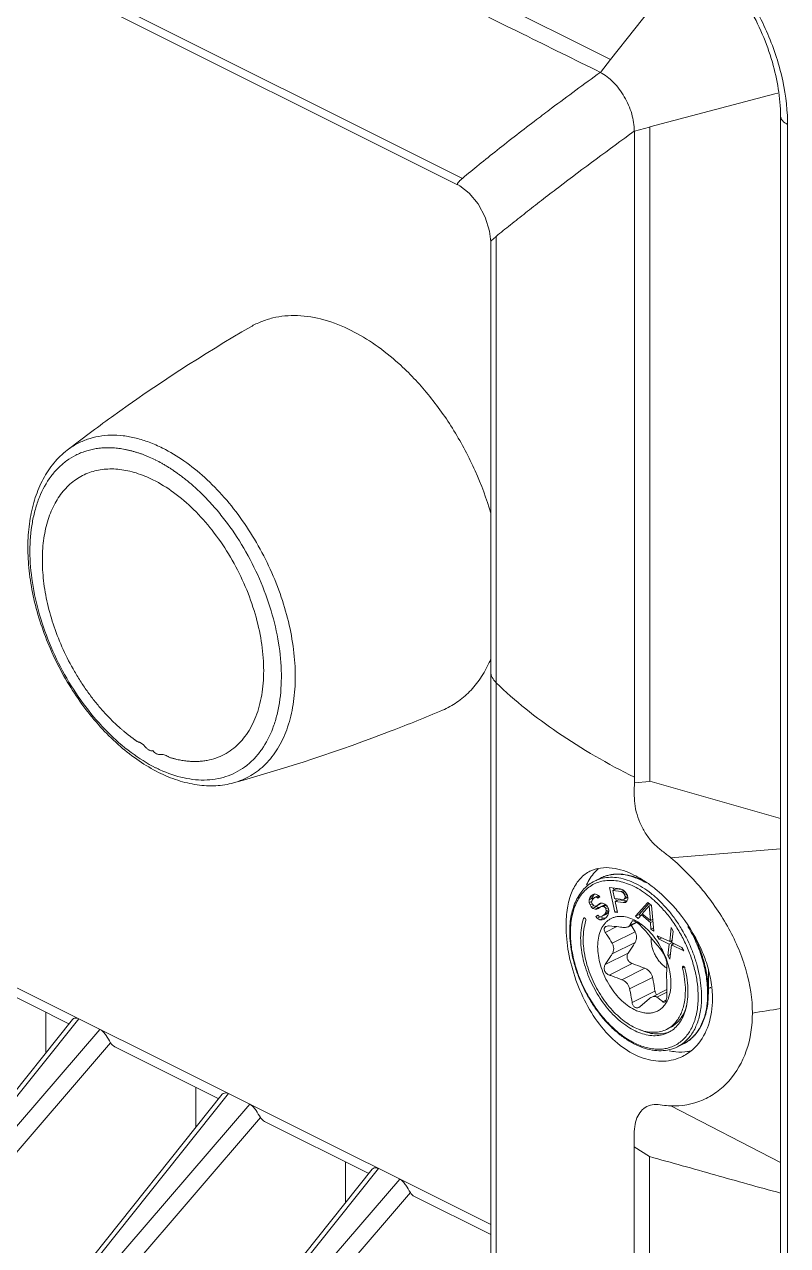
# Model space of a CAD drawing. Header units: millimetres. Extents: x 0 to 2382, y 0 to 1684.
# Drawn here: x 1954.8 to 1986.5, y 1143 to 1193.8 of the extents above; entities that cross this region are included whole.
import ezdxf

# ---------------------------------------------------------------- set-up
doc = ezdxf.new("R2010")
doc.units = ezdxf.units.MM
doc.layers.get('0').update_dxf_attribs({"lineweight": 13})

msp = doc.modelspace()

# ---------------------------------------------------------------- linework, layer by layer
at = {"lineweight": 9}
for p, q in [((1973.001, 1187.385), (1860.71, 1243.53)), ((1972.801, 1187.122), (1861.824, 1242.611)), ((1969.96, 1196.919), (1979.156, 1192.324)), ((1982.802, 1196.937), (1979.145, 1192.323)), ((1871.334, 1195.333), (1974.178, 1143.911)), ((1979.156, 1192.324), (1978.733, 1191.79)), ((1980.785, 1189.526), (1985.97, 1190.893)), ((1985.97, 1190.893), (1986.094, 1190.926)), ((1985.97, 1190.893), (1986.094, 1190.925)), ((1986.208, 1189.984), (1986.208, 853.966)), ((1980.14, 1189.348), (1980.774, 1189.516)), ((1980.785, 1162.334), (1980.785, 1189.526)), ((1986.501, 1189.63), (1986.501, 853.612)), ((1980.14, 1189.348), (1980.14, 1162.501)), ((1974.403, 1184.973), (1974.403, 1166.426)), ((1974.178, 1184.747), (1974.178, 1184.751)), ((1974.178, 1184.747), (1974.178, 1166.887)), ((1960.558, 1176.175), (1960.547, 1176.18)), ((1960.255, 1175.685), (1960.264, 1175.681)), ((1974.178, 1041.643), (1974.178, 1166.887)), ((1974.401, 1041.198), (1974.401, 1166.426)), ((1980.14, 1162.501), (1980.14, 1162.267)), ((1980.774, 1162.325), (1980.14, 1162.267)), ((1980.785, 1162.334), (1986.208, 1160.793)), ((1981.65, 1159.158), (1986.208, 1159.519)), ((1978.486, 1158.186), (1978.74, 1158.313)), ((1979.638, 1158.459), (1979.631, 1158.46)), ((1978.296, 1157.496), (1978.268, 1157.413)), ((1978.409, 1157.483), (1978.268, 1157.413)), ((1978.438, 1157.567), (1978.296, 1157.496)), ((1978.337, 1157.559), (1978.296, 1157.496)), ((1978.478, 1157.63), (1978.337, 1157.559)), ((1978.403, 1157.614), (1978.337, 1157.559)), ((1978.481, 1157.649), (1978.403, 1157.614)), ((1978.408, 1157.441), (1978.409, 1157.483)), ((1978.409, 1157.483), (1978.438, 1157.567)), ((1978.41, 1157.441), (1978.489, 1157.506)), ((1978.438, 1157.567), (1978.478, 1157.63)), ((1978.478, 1157.63), (1978.497, 1157.646)), ((1978.57, 1157.633), (1978.481, 1157.649)), ((1978.63, 1157.577), (1978.489, 1157.506)), ((1978.489, 1157.506), (1978.54, 1157.519)), ((1978.664, 1157.581), (1978.54, 1157.519)), ((1978.54, 1157.519), (1978.591, 1157.501)), ((1978.57, 1157.633), (1978.658, 1157.587)), ((1978.693, 1157.552), (1978.591, 1157.501)), ((1978.591, 1157.501), (1978.629, 1157.472)), ((1978.629, 1157.472), (1978.708, 1157.538)), ((1978.659, 1157.584), (1978.63, 1157.577)), ((1978.708, 1157.538), (1978.658, 1157.587)), ((1979.11, 1157.919), (1979.33, 1156.895)), ((1979.557, 1157.858), (1979.11, 1157.919)), ((1979.386, 1157.866), (1979.245, 1157.795)), ((1979.315, 1157.468), (1979.245, 1157.795)), ((1979.245, 1157.795), (1979.599, 1157.746)), ((1979.288, 1157.817), (1979.271, 1157.897)), ((1979.67, 1157.419), (1979.315, 1157.468)), ((1979.387, 1157.359), (1979.365, 1157.461)), ((1979.629, 1157.832), (1979.386, 1157.866)), ((1979.655, 1157.823), (1979.557, 1157.858)), ((1979.691, 1157.792), (1979.599, 1157.746)), ((1979.66, 1157.717), (1979.599, 1157.746)), ((1979.744, 1157.748), (1979.655, 1157.823)), ((1979.735, 1157.755), (1979.66, 1157.717)), ((1979.66, 1157.717), (1979.706, 1157.668)), ((1979.778, 1157.704), (1979.706, 1157.668)), ((1979.706, 1157.668), (1979.739, 1157.6)), ((1979.862, 1157.504), (1979.721, 1157.434)), ((1979.749, 1157.472), (1979.721, 1157.434)), ((1979.824, 1157.642), (1979.739, 1157.6)), ((1979.739, 1157.6), (1979.753, 1157.535)), ((1979.818, 1157.653), (1979.744, 1157.748)), ((1979.753, 1157.535), (1979.749, 1157.472)), ((1979.863, 1157.529), (1979.749, 1157.472)), ((1979.852, 1157.584), (1979.753, 1157.535)), ((1979.851, 1157.585), (1979.818, 1157.653)), ((1979.87, 1157.498), (1979.851, 1157.585)), ((1979.862, 1157.504), (1979.867, 1157.511)), ((1979.865, 1157.435), (1979.87, 1157.498)), ((1978.268, 1157.413), (1978.264, 1157.29)), ((1978.373, 1157.344), (1978.264, 1157.29)), ((1978.264, 1157.29), (1978.299, 1157.199)), ((1978.39, 1157.245), (1978.299, 1157.199)), ((1978.299, 1157.199), (1978.348, 1157.12)), ((1978.45, 1157.171), (1978.348, 1157.12)), ((1978.348, 1157.12), (1978.41, 1157.052)), ((1978.367, 1157.316), (1978.382, 1157.388)), ((1978.39, 1157.245), (1978.367, 1157.316)), ((1978.382, 1157.388), (1978.41, 1157.441)), ((1978.415, 1157.206), (1978.39, 1157.245)), ((1978.551, 1157.123), (1978.41, 1157.052)), ((1978.41, 1157.052), (1978.511, 1157.016)), ((1978.464, 1157.157), (1978.415, 1157.206)), ((1978.528, 1157.15), (1978.464, 1157.157)), ((1978.653, 1157.087), (1978.511, 1157.016)), ((1978.511, 1157.016), (1978.588, 1157.02)), ((1978.551, 1157.123), (1978.527, 1157.149)), ((1978.58, 1157.163), (1978.528, 1157.15)), ((1978.653, 1157.087), (1978.551, 1157.123)), ((1978.721, 1157.234), (1978.58, 1157.163)), ((1978.659, 1157.229), (1978.58, 1157.163)), ((1978.679, 1157.066), (1978.588, 1157.02)), ((1978.588, 1157.02), (1978.653, 1157.044)), ((1978.653, 1157.044), (1978.732, 1157.11)), ((1978.708, 1157.09), (1978.653, 1157.087)), ((1978.737, 1157.263), (1978.659, 1157.229)), ((1978.721, 1157.234), (1978.759, 1157.264)), ((1978.874, 1157.18), (1978.732, 1157.11)), ((1978.732, 1157.11), (1978.797, 1157.133)), ((1978.814, 1157.267), (1978.737, 1157.263)), ((1978.938, 1157.204), (1978.797, 1157.133)), ((1978.797, 1157.133), (1978.861, 1157.127)), ((1978.916, 1157.232), (1978.814, 1157.267)), ((1978.977, 1157.185), (1978.861, 1157.127)), ((1978.861, 1157.127), (1978.924, 1157.089)), ((1978.938, 1157.204), (1978.874, 1157.18)), ((1978.991, 1157.174), (1978.916, 1157.232)), ((1979.015, 1157.135), (1978.924, 1157.089)), ((1978.924, 1157.089), (1978.96, 1157.029)), ((1978.954, 1157.203), (1978.938, 1157.204)), ((1978.97, 1156.948), (1978.955, 1156.876)), ((1979.052, 1157.075), (1978.96, 1157.029)), ((1978.96, 1157.029), (1978.97, 1156.948)), ((1979.069, 1156.997), (1978.97, 1156.948)), ((1979.051, 1157.075), (1978.991, 1157.174)), ((1979.074, 1156.974), (1979.051, 1157.075)), ((1979.07, 1156.851), (1979.074, 1156.974)), ((1979.485, 1157.408), (1979.344, 1157.337)), ((1979.442, 1156.88), (1979.344, 1157.337)), ((1979.344, 1157.337), (1979.679, 1157.291)), ((1979.821, 1157.362), (1979.485, 1157.408)), ((1979.721, 1157.434), (1979.67, 1157.419)), ((1979.821, 1157.362), (1979.679, 1157.291)), ((1979.679, 1157.291), (1979.768, 1157.3)), ((1979.768, 1157.3), (1979.828, 1157.355)), ((1979.832, 1157.363), (1979.821, 1157.362)), ((1979.828, 1157.355), (1979.865, 1157.435)), ((1980.699, 1157.291), (1980.193, 1156.726)), ((1980.334, 1156.797), (1980.742, 1157.252)), ((1980.469, 1156.831), (1980.756, 1157.159)), ((1980.849, 1157.165), (1980.699, 1157.291)), ((1980.819, 1157.19), (1980.756, 1157.159)), ((1980.756, 1157.159), (1980.807, 1156.549)), ((1980.943, 1156.099), (1980.849, 1157.165)), ((1980.97, 1157.374), (1980.974, 1157.37)), ((1980.97, 1157.374), (1980.974, 1157.37)), ((1978.069, 1156.654), (1978.026, 1156.633)), ((1978.123, 1156.544), (1978.124, 1156.548)), ((1978.126, 1156.541), (1978.127, 1156.545)), ((1978.619, 1156.776), (1978.539, 1156.711)), ((1978.636, 1156.759), (1978.539, 1156.711)), ((1978.539, 1156.711), (1978.601, 1156.642)), ((1978.729, 1156.706), (1978.601, 1156.642)), ((1978.601, 1156.642), (1978.702, 1156.576)), ((1978.668, 1156.728), (1978.619, 1156.776)), ((1978.744, 1156.701), (1978.668, 1156.728)), ((1978.843, 1156.647), (1978.702, 1156.576)), ((1978.702, 1156.576), (1978.804, 1156.571)), ((1978.809, 1156.725), (1978.744, 1156.701)), ((1978.843, 1156.647), (1978.755, 1156.705)), ((1978.895, 1156.617), (1978.804, 1156.571)), ((1978.804, 1156.571), (1978.882, 1156.606)), ((1978.915, 1156.812), (1978.809, 1156.725)), ((1978.951, 1156.796), (1978.809, 1156.725)), ((1978.927, 1156.643), (1978.843, 1156.647)), ((1978.882, 1156.606), (1978.988, 1156.693)), ((1979.056, 1156.883), (1978.915, 1156.812)), ((1978.955, 1156.876), (1978.915, 1156.812)), ((1978.951, 1156.796), (1979.056, 1156.883)), ((1979.072, 1156.934), (1978.955, 1156.876)), ((1978.988, 1156.693), (1979.041, 1156.768)), ((1979.041, 1156.768), (1979.07, 1156.851)), ((1979.056, 1156.883), (1979.072, 1156.907)), ((1979.428, 1156.944), (1979.33, 1156.895)), ((1979.33, 1156.895), (1979.442, 1156.88)), ((1980.247, 1156.466), (1979.892, 1156.289)), ((1979.944, 1156.333), (1980.232, 1156.477)), ((1980.086, 1156.538), (1980.046, 1156.518)), ((1980.061, 1156.534), (1980.046, 1156.518)), ((1980.247, 1156.467), (1980.172, 1156.513)), ((1980.279, 1156.49), (1980.187, 1156.543)), ((1980.334, 1156.797), (1980.193, 1156.726)), ((1980.193, 1156.726), (1980.305, 1156.632)), ((1980.41, 1156.402), (1980.279, 1156.49)), ((1980.305, 1156.632), (1980.433, 1156.778)), ((1980.402, 1156.74), (1980.334, 1156.797)), ((1980.496, 1156.809), (1980.433, 1156.778)), ((1980.433, 1156.778), (1980.808, 1156.464)), ((1980.807, 1156.549), (1980.469, 1156.831)), ((1980.899, 1156.595), (1980.807, 1156.549)), ((1980.906, 1156.513), (1980.808, 1156.464)), ((1980.808, 1156.464), (1980.83, 1156.193)), ((1980.901, 1156.575), (1980.885, 1156.588)), ((1977.486, 1156.079), (1977.486, 1156.033)), ((1979.415, 1156.292), (1978.934, 1156.052)), ((1979.218, 1155.606), (1980.169, 1156.081)), ((1980.007, 1156.347), (1980.169, 1156.081)), ((1980.93, 1156.243), (1980.83, 1156.193)), ((1980.83, 1156.193), (1980.943, 1156.099)), ((1981.672, 1156.256), (1981.608, 1155.676)), ((1981.749, 1156.111), (1981.672, 1156.256)), ((1981.696, 1155.632), (1981.749, 1156.111)), ((1980.169, 1155.632), (1979.218, 1155.157)), ((1981.078, 1155.542), (1980.76, 1155.925)), ((1981.091, 1155.912), (1981.169, 1155.767)), ((1981.608, 1155.676), (1981.091, 1155.912)), ((1981.284, 1155.824), (1981.169, 1155.767)), ((1981.169, 1155.767), (1981.585, 1155.566)), ((1981.585, 1155.566), (1981.532, 1155.088)), ((1981.707, 1155.627), (1981.585, 1155.566)), ((1981.706, 1155.725), (1981.608, 1155.676)), ((1981.609, 1154.942), (1981.685, 1155.53)), ((1981.698, 1155.651), (1981.627, 1155.685)), ((1981.795, 1155.585), (1981.685, 1155.53)), ((1981.685, 1155.53), (1982.19, 1155.287)), ((1982.112, 1155.432), (1981.696, 1155.632)), ((1981.716, 1155.546), (1981.724, 1155.619)), ((1982.19, 1155.287), (1982.112, 1155.432)), ((1978.934, 1154.716), (1979.886, 1155.191)), ((1981.351, 1155.221), (1981.349, 1155.224)), ((1981.351, 1155.221), (1981.35, 1155.224)), ((1981.635, 1155.139), (1981.532, 1155.088)), ((1981.532, 1155.088), (1981.609, 1154.942)), ((1952.345, 1154.416), (1956.666, 1152.256)), ((1980.052, 1154.755), (1979.101, 1154.279)), ((1979.626, 1154.087), (1980.578, 1154.563)), ((1982.213, 1154.618), (1982.136, 1154.58)), ((1983.213, 1153.543), (1983.213, 1154.517)), ((1980.895, 1154.179), (1979.944, 1153.704)), ((1981.494, 1153.681), (1981.486, 1154.023)), ((1980.046, 1153.138), (1980.997, 1153.614)), ((1981.493, 1153.681), (1980.859, 1153.364)), ((1981.493, 1153.569), (1981.078, 1153.361)), ((1980.33, 1152.939), (1980.379, 1152.972)), ((1980.379, 1152.972), (1980.76, 1153.296)), ((1981.324, 1153.167), (1981.453, 1153.232)), ((1982.789, 1153.336), (1982.789, 1153.381)), ((1948.935, 1142.569), (1956.81, 1152.436)), ((1949.149, 1142.543), (1957.068, 1152.466)), ((1955.707, 1152.735), (1955.707, 1151.054)), ((1957.023, 1152.484), (1957.068, 1152.466)), ((1957.952, 1152.024), (1949.607, 1142.314)), ((1981.62, 1152.095), (1981.479, 1152.024)), ((1950.128, 1141.846), (1958.396, 1151.466)), ((1981.93, 1151.299), (1982.183, 1151.426)), ((1958.568, 1151.305), (1962.888, 1149.144)), ((1955.371, 1139.432), (1963.29, 1149.355)), ((1961.929, 1149.624), (1961.929, 1147.943)), ((1963.245, 1149.373), (1963.29, 1149.355)), ((1955.157, 1139.457), (1963.032, 1149.325)), ((1964.175, 1148.912), (1955.83, 1139.203)), ((1981.649, 1148.84), (1986.208, 1146.487)), ((1956.351, 1138.735), (1964.618, 1148.355)), ((1964.79, 1148.193), (1969.111, 1146.033)), ((1980.139, 1147.146), (1980.139, 1084.307)), ((1980.139, 1147.146), (1980.774, 1146.736)), ((1968.152, 1146.513), (1968.152, 1144.832)), ((1980.774, 1084.365), (1980.774, 1146.736)), ((1961.38, 1136.346), (1969.255, 1146.213)), ((1961.594, 1136.321), (1969.513, 1146.243)), ((1970.397, 1145.801), (1962.052, 1136.092)), ((1969.468, 1146.261), (1969.513, 1146.243)), ((1962.574, 1135.624), (1970.841, 1145.243)), ((1971.013, 1145.082), (1974.178, 1143.5))]:
    msp.add_line(p, q, dxfattribs=at)
for points in [[(1972.799, 1187.129), (1972.891, 1187.078), (1973.28, 1186.773), (1973.652, 1186.326), (1973.949, 1185.777), (1974.129, 1185.195), (1974.179, 1184.75)], [(1979.638, 1158.459), (1979.635, 1158.459), (1979.631, 1158.459)]]:
    msp.add_lwpolyline(points, dxfattribs=at)
for centre, radius, start, end in [((1978.872, 1189.628), 7.629, 0.02, 2.7809), ((1969.406, 1169.434), 5.182, 335.3599, 337.1513), ((1962.919, 1168.192), 5.924, 243.3738, 243.8423), ((1962.834, 1168.03), 5.741, 243.8972, 245.3443), ((1978.901, 1157.389), 1.348, 116.5946, 121.3389), ((1979.425, 1156.849), 1.621, 94.6604, 98.5439), ((1977.327, 1153.31), 5.854, 49.9702, 50.7381), ((1978.559, 1157.22), 1.645, 327.3549, 334.7137), ((1979.341, 1154.978), 1.779, 61.6046, 63.4228), ((1979.108, 1154.602), 2.222, 53.8701, 54.1206), ((1981.857, 1155.774), 1.024, 176.7372, 180.0312), ((1977.799, 1153.048), 5.61, 15.122, 19.1843), ((1983.843, 1155.495), 1.251, 239.8122, 240.6533), ((1971.693, 1153.68), 9.8, 358.5839, 0.0076), ((1979.124, 1153.508), 4.06, 359.5532, 0.0004), ((1979.184, 1153.543), 4.029, 359.5532, 0.0004), ((1982.989, 1154.58), 0.878, 285.4221, 289.5175), ((1982.993, 1154.568), 0.864, 289.523, 292.4127), ((1979.264, 1153.289), 4.122, 0.0289, 3.6811), ((1978.882, 1153.381), 4.048, 359.3389, 0.001), ((1975.106, 1218.902), 66.94, 278.53506, 279.54669), ((1981.155, 1153.027), 1.192, 288.965, 293.7395), ((1981.403, 1152.871), 1.649, 316.9211, 320.1448)]:
    msp.add_arc(centre, radius, start, end, dxfattribs=at)
for centre in [(1959.027, 1152.193), (1965.249, 1149.082), (1971.472, 1145.971)]:
    msp.add_ellipse(centre, major_axis=(0.467, 0.885), ratio=0.62823, start_param=-3.497025, end_param=-3.128001, dxfattribs=at)
for points, knots in [([(1978.733, 1191.79), (1977.654, 1192.322), (1974.958, 1193.655), (1970.641, 1195.792), (1967.415, 1197.421), (1965.804, 1198.242)], [0, 0, 0, 0, 0.249735, 0.624546, 1, 1, 1, 1]), ([(1986.208, 1189.984), (1986.208, 1190.736), (1985.941, 1192.313), (1984.991, 1194.51), (1983.609, 1196.379), (1982.424, 1197.32), (1981.811, 1197.626)], [0, 0, 0, 0, 0.246163, 0.515067, 0.776182, 1, 1, 1, 1]), ([(1986.492, 1189.998), (1986.461, 1190.645), (1986.237, 1191.974), (1985.522, 1193.883), (1984.475, 1195.643), (1983.575, 1196.662), (1983.086, 1197.101)], [0, 0, 0, 0, 0.241394, 0.497615, 0.755152, 1, 1, 1, 1]), ([(1976.081, 1189.83), (1976.289, 1189.988), (1977.163, 1190.649), (1978.046, 1191.298), (1978.723, 1191.787)], [0, 0, 0, 0, 0.238294, 1, 1, 1, 1]), ([(1978.723, 1191.787), (1978.924, 1191.686), (1979.309, 1191.387), (1979.753, 1190.79), (1980.055, 1190.091), (1980.138, 1189.589), (1980.139, 1189.347)], [0, 0, 0, 0, 0.229512, 0.488062, 0.753111, 1, 1, 1, 1]), ([(1986.501, 1189.63), (1986.421, 1189.67), (1986.283, 1189.758), (1986.208, 1189.915), (1986.208, 1189.984)], [0, 0, 0, 0, 0.567189, 1, 1, 1, 1]), ([(1973.001, 1187.385), (1973.229, 1187.578), (1973.707, 1187.969), (1974.728, 1188.791), (1975.529, 1189.41), (1976.081, 1189.83)], [0, 0, 0, 0, 0.228029, 0.471027, 1, 1, 1, 1]), ([(1980.139, 1189.347), (1979.079, 1188.58), (1977.789, 1187.626), (1976.294, 1186.48), (1975.631, 1185.96), (1975.004, 1185.46), (1974.593, 1185.135), (1974.397, 1184.972)], [0, 0, 0, 0, 0.543888, 0.666549, 0.782494, 0.894162, 1, 1, 1, 1]), ([(1973.001, 1187.384), (1972.966, 1187.355), (1972.906, 1187.3), (1972.842, 1187.233), (1972.808, 1187.185), (1972.792, 1187.158), (1972.789, 1187.131), (1972.798, 1187.124)], [0, 0, 0, 0, 0.403472, 0.707793, 0.819707, 0.90392, 1, 1, 1, 1]), ([(1974.178, 1184.751), (1974.18, 1184.764), (1974.202, 1184.795), (1974.249, 1184.841), (1974.319, 1184.902), (1974.373, 1184.947), (1974.403, 1184.973)], [0, 0, 0, 0, 0.12648, 0.33679, 0.629904, 1, 1, 1, 1]), ([(1968.384, 1181.067), (1968.021, 1181.248), (1967.296, 1181.538), (1966.35, 1181.698), (1965.635, 1181.68), (1965.13, 1181.598), (1964.652, 1181.447), (1964.354, 1181.302), (1964.212, 1181.22)], [0, 0, 0, 0, 0.279728, 0.53511, 0.655478, 0.77218, 0.886529, 1, 1, 1, 1]), ([(1956.591, 1176.09), (1957.195, 1176.557), (1959.648, 1178.391), (1962.223, 1180.063), (1964.212, 1181.22)], [0, 0, 0, 0, 0.249023, 1, 1, 1, 1]), ([(1970.356, 1179.693), (1970.048, 1179.972), (1969.42, 1180.476), (1968.731, 1180.893), (1968.384, 1181.067)], [0, 0, 0, 0, 0.517013, 1, 1, 1, 1]), ([(1974.181, 1173.477), (1974.004, 1174.075), (1973.564, 1175.253), (1972.688, 1176.912), (1971.624, 1178.415), (1970.793, 1179.298), (1970.356, 1179.693)], [0, 0, 0, 0, 0.253518, 0.509376, 0.760428, 1, 1, 1, 1]), ([(1960.547, 1176.18), (1960.368, 1176.27), (1960.009, 1176.427), (1959.462, 1176.6), (1958.925, 1176.7), (1958.404, 1176.727), (1957.903, 1176.679), (1957.429, 1176.558), (1956.987, 1176.364), (1956.718, 1176.188), (1956.591, 1176.09)], [0, 0, 0, 0, 0.143974, 0.280848, 0.410949, 0.535095, 0.654451, 0.77052, 0.88507, 1, 1, 1, 1]), ([(1960.388, 1162.703), (1960.109, 1162.842), (1959.556, 1163.171), (1958.776, 1163.778), (1958.035, 1164.499), (1957.347, 1165.319), (1956.724, 1166.223), (1956.179, 1167.192), (1955.723, 1168.206), (1955.365, 1169.246), (1955.112, 1170.289), (1954.97, 1171.317), (1954.943, 1172.309), (1955.033, 1173.247), (1955.241, 1174.114), (1955.568, 1174.893), (1956.012, 1175.565), (1956.389, 1175.934), (1956.591, 1176.09)], [0, 0, 0, 0, 0.059214, 0.121732, 0.187221, 0.255141, 0.324781, 0.395328, 0.465913, 0.535665, 0.603763, 0.669487, 0.732276, 0.791784, 0.847931, 0.900947, 0.951371, 1, 1, 1, 1]), ([(1960.264, 1162.896), (1959.907, 1163.075), (1959.199, 1163.522), (1958.227, 1164.378), (1957.332, 1165.417), (1956.548, 1166.602), (1955.902, 1167.887), (1955.42, 1169.225), (1955.12, 1170.565), (1955.012, 1171.859), (1955.089, 1172.882), (1955.257, 1173.63), (1955.479, 1174.288), (1955.798, 1174.879), (1956.214, 1175.362), (1956.56, 1175.658), (1956.879, 1175.854), (1957.149, 1175.978), (1957.358, 1176.054), (1957.575, 1176.114), (1957.76, 1176.151), (1957.911, 1176.171), (1958.026, 1176.183), (1958.142, 1176.19), (1958.26, 1176.193), (1958.379, 1176.192), (1958.499, 1176.188), (1958.62, 1176.177), (1958.742, 1176.164), (1958.865, 1176.148), (1958.967, 1176.128), (1959.05, 1176.111), (1959.133, 1176.094), (1959.239, 1176.071), (1959.342, 1176.039), (1959.426, 1176.014), (1959.49, 1175.996), (1959.553, 1175.977), (1959.617, 1175.956), (1959.68, 1175.933), (1959.765, 1175.901), (1959.872, 1175.86), (1960.043, 1175.787), (1960.17, 1175.727), (1960.255, 1175.685)], [0, 0, 0, 0, 0.063239, 0.131772, 0.204502, 0.27992, 0.356278, 0.431751, 0.504587, 0.573266, 0.636676, 0.666257, 0.694402, 0.746644, 0.771207, 0.795051, 0.818512, 0.830222, 0.841975, 0.853817, 0.865791, 0.871843, 0.877943, 0.884094, 0.890306, 0.896579, 0.902912, 0.909323, 0.915803, 0.922349, 0.928994, 0.932345, 0.935707, 0.942488, 0.949398, 0.952874, 0.956354, 0.959851, 0.963383, 0.966948, 0.970536, 0.977761, 0.985083, 1, 1, 1, 1]), ([(1963.502, 1162.269), (1963.626, 1162.303), (1963.869, 1162.387), (1964.214, 1162.56), (1964.536, 1162.778), (1964.934, 1163.131), (1965.363, 1163.686), (1965.739, 1164.489), (1965.98, 1165.415), (1966.081, 1166.441), (1966.041, 1167.542), (1965.861, 1168.69), (1965.546, 1169.856), (1965.103, 1171.012), (1964.546, 1172.128), (1963.886, 1173.175), (1963.141, 1174.127), (1962.331, 1174.96), (1961.474, 1175.652), (1960.864, 1176.022), (1960.558, 1176.175)], [0, 0, 0, 0, 0.022768, 0.045416, 0.068187, 0.091319, 0.139423, 0.191168, 0.24731, 0.308042, 0.373089, 0.441834, 0.513389, 0.5867, 0.660607, 0.733918, 0.805483, 0.874232, 0.939279, 1, 1, 1, 1]), ([(1957.519, 1175.161), (1957.615, 1175.195), (1957.814, 1175.253), (1958.124, 1175.303), (1958.446, 1175.317), (1958.777, 1175.296), (1959.116, 1175.24), (1959.585, 1175.115), (1959.928, 1174.972), (1960.154, 1174.861)], [0, 0, 0, 0, 0.112651, 0.227382, 0.345098, 0.466505, 0.592276, 0.723071, 1, 1, 1, 1]), ([(1960.264, 1175.681), (1960.35, 1175.638), (1960.477, 1175.57), (1960.645, 1175.474), (1960.771, 1175.397), (1960.876, 1175.332), (1960.96, 1175.276), (1961.022, 1175.233), (1961.084, 1175.189), (1961.168, 1175.13), (1961.273, 1175.057), (1961.375, 1174.978), (1961.457, 1174.913), (1961.54, 1174.848), (1961.643, 1174.766), (1961.764, 1174.661), (1961.885, 1174.554), (1962.005, 1174.445), (1962.124, 1174.332), (1962.362, 1174.097), (1962.71, 1173.724), (1963.295, 1173.007), (1963.951, 1172.025), (1964.597, 1170.757), (1965.084, 1169.434), (1965.393, 1168.106), (1965.515, 1166.82), (1965.453, 1165.799), (1965.299, 1165.049), (1965.091, 1164.387), (1964.788, 1163.788), (1964.389, 1163.293), (1964.056, 1162.985), (1963.686, 1162.737), (1963.283, 1162.552), (1962.852, 1162.432), (1962.234, 1162.357), (1961.401, 1162.439), (1960.76, 1162.665), (1960.439, 1162.813)], [0, 0, 0, 0, 0.015285, 0.023063, 0.030934, 0.038879, 0.042893, 0.046943, 0.051013, 0.055085, 0.063259, 0.071562, 0.075748, 0.079941, 0.088373, 0.096909, 0.105515, 0.114183, 0.122934, 0.131752, 0.167634, 0.204394, 0.279714, 0.356041, 0.431586, 0.504624, 0.573645, 0.637521, 0.667366, 0.695782, 0.748537, 0.7733, 0.797281, 0.820797, 0.844205, 0.86787, 0.892136, 0.943487, 1, 1, 1, 1]), ([(1960.154, 1163.606), (1960.141, 1163.599), (1960.111, 1163.592), (1960.065, 1163.597), (1960.018, 1163.614), (1959.957, 1163.649), (1959.9, 1163.696), (1959.846, 1163.749), (1959.807, 1163.793), (1959.768, 1163.836), (1959.726, 1163.875), (1959.682, 1163.909), (1959.644, 1163.932), (1959.613, 1163.945), (1959.589, 1163.952), (1959.565, 1163.958), (1959.533, 1163.969), (1959.502, 1163.985), (1959.473, 1164.006), (1959.451, 1164.022), (1959.429, 1164.04), (1959.399, 1164.061), (1959.361, 1164.087), (1959.317, 1164.119), (1959.273, 1164.153), (1959.228, 1164.186), (1959.183, 1164.219), (1959.138, 1164.253), (1959.079, 1164.299), (1959.006, 1164.359), (1958.918, 1164.432), (1958.83, 1164.506), (1958.743, 1164.583), (1958.657, 1164.661), (1958.542, 1164.768), (1958.343, 1164.964), (1958.066, 1165.258), (1957.749, 1165.634), (1957.446, 1166.033), (1957.161, 1166.452), (1956.805, 1167.035), (1956.413, 1167.796), (1956.037, 1168.742), (1955.761, 1169.701), (1955.594, 1170.649), (1955.54, 1171.562), (1955.6, 1172.419), (1955.774, 1173.199), (1956.058, 1173.883), (1956.449, 1174.454), (1956.938, 1174.894), (1957.321, 1175.09), (1957.519, 1175.161)], [0, 0, 0, 0, 0.003137, 0.006413, 0.009909, 0.013613, 0.021511, 0.025646, 0.029854, 0.034048, 0.038134, 0.04209, 0.045877, 0.047671, 0.049419, 0.051162, 0.052936, 0.056657, 0.058603, 0.060589, 0.062584, 0.064554, 0.068463, 0.072409, 0.076399, 0.080381, 0.084348, 0.088344, 0.092373, 0.100484, 0.108641, 0.116851, 0.125132, 0.133473, 0.141863, 0.15881, 0.193305, 0.228512, 0.264308, 0.300563, 0.33714, 0.410668, 0.483762, 0.555297, 0.624233, 0.689687, 0.751003, 0.807846, 0.860295, 0.908948, 0.954967, 1, 1, 1, 1]), ([(1960.154, 1174.861), (1960.454, 1174.711), (1961.05, 1174.338), (1961.873, 1173.628), (1962.637, 1172.766), (1963.314, 1171.784), (1963.883, 1170.713), (1964.323, 1169.592), (1964.62, 1168.458), (1964.763, 1167.35), (1964.747, 1166.305), (1964.571, 1165.359), (1964.287, 1164.662), (1963.983, 1164.194), (1963.726, 1163.894), (1963.436, 1163.642), (1963.117, 1163.44), (1962.771, 1163.289), (1962.465, 1163.209), (1962.212, 1163.171), (1962.017, 1163.155), (1961.817, 1163.154), (1961.649, 1163.164), (1961.513, 1163.177), (1961.409, 1163.192), (1961.305, 1163.21), (1961.2, 1163.23), (1961.113, 1163.25), (1961.043, 1163.271), (1960.99, 1163.285), (1960.937, 1163.299), (1960.883, 1163.314), (1960.829, 1163.329), (1960.794, 1163.347), (1960.777, 1163.357)], [0, 0, 0, 0, 0.062928, 0.130943, 0.203075, 0.277972, 0.354061, 0.429676, 0.503188, 0.573134, 0.638356, 0.698173, 0.752568, 0.778014, 0.802506, 0.826304, 0.849713, 0.873066, 0.896704, 0.908738, 0.920959, 0.933403, 0.946091, 0.952536, 0.959058, 0.965655, 0.972316, 0.979079, 0.982513, 0.985948, 0.989373, 0.992817, 0.996313, 1, 1, 1, 1]), ([(1972.178, 1165.288), (1972.386, 1165.376), (1972.788, 1165.597), (1973.32, 1166.049), (1973.773, 1166.613), (1974.011, 1167.045), (1974.116, 1167.274)], [0, 0, 0, 0, 0.238587, 0.481311, 0.733665, 1, 1, 1, 1]), ([(1974.402, 1166.426), (1974.337, 1166.49), (1974.225, 1166.627), (1974.178, 1166.802), (1974.178, 1166.885)], [0, 0, 0, 0, 0.522826, 1, 1, 1, 1]), ([(1980.14, 1162.5), (1979.039, 1163.051), (1977.018, 1164.213), (1975.185, 1165.663), (1974.402, 1166.426)], [0, 0, 0, 0, 0.529704, 1, 1, 1, 1]), ([(1972.178, 1165.288), (1971.47, 1164.988), (1968.63, 1163.84), (1965.714, 1162.878), (1963.502, 1162.269)], [0, 0, 0, 0, 0.250936, 1, 1, 1, 1]), ([(1960.777, 1163.357), (1960.751, 1163.372), (1960.701, 1163.403), (1960.622, 1163.44), (1960.54, 1163.449), (1960.473, 1163.445), (1960.42, 1163.446), (1960.38, 1163.45), (1960.339, 1163.46), (1960.283, 1163.48), (1960.214, 1163.523), (1960.171, 1163.575), (1960.154, 1163.606)], [0, 0, 0, 0, 0.129598, 0.253593, 0.368823, 0.481307, 0.537981, 0.595857, 0.655434, 0.717231, 0.850026, 1, 1, 1, 1]), ([(1963.502, 1162.269), (1963.26, 1162.202), (1962.752, 1162.122), (1961.966, 1162.164), (1961.165, 1162.357), (1960.646, 1162.574), (1960.388, 1162.703)], [0, 0, 0, 0, 0.234033, 0.476435, 0.730906, 1, 1, 1, 1]), ([(1981.65, 1159.158), (1981.537, 1159.254), (1981.297, 1159.429), (1980.941, 1159.716), (1980.646, 1160.086), (1980.333, 1160.637), (1980.106, 1161.381), (1980.14, 1161.983), (1980.14, 1162.267)], [0, 0, 0, 0, 0.121904, 0.244723, 0.374674, 0.508183, 0.76618, 1, 1, 1, 1]), ([(1981.65, 1159.158), (1982.129, 1158.752), (1983.026, 1157.834), (1984.111, 1156.251), (1984.845, 1154.517), (1985.044, 1153.293), (1985.041, 1152.704)], [0, 0, 0, 0, 0.251333, 0.510939, 0.764174, 1, 1, 1, 1]), ([(1978.199, 1158.54), (1978.053, 1158.451), (1977.779, 1158.2), (1977.5, 1157.683), (1977.337, 1157.044), (1977.304, 1156.578), (1977.304, 1156.331)], [0, 0, 0, 0, 0.207585, 0.437631, 0.701443, 1, 1, 1, 1]), ([(1978.641, 1158.701), (1978.592, 1158.656), (1978.394, 1158.458), (1978.244, 1158.216), (1978.157, 1158.023)], [0, 0, 0, 0, 0.239817, 1, 1, 1, 1]), ([(1979.223, 1158.728), (1979.061, 1158.749), (1978.741, 1158.754), (1978.432, 1158.662), (1978.297, 1158.594)], [0, 0, 0, 0, 0.520175, 1, 1, 1, 1]), ([(1978.74, 1158.313), (1978.8, 1158.343), (1978.926, 1158.396), (1979.124, 1158.449), (1979.332, 1158.477), (1979.622, 1158.48), (1980.001, 1158.417), (1980.293, 1158.307), (1980.439, 1158.239)], [0, 0, 0, 0, 0.115208, 0.231477, 0.349841, 0.471229, 0.725767, 1, 1, 1, 1]), ([(1980.438, 1158.265), (1980.336, 1158.327), (1979.956, 1158.537), (1979.536, 1158.687), (1979.223, 1158.728)], [0, 0, 0, 0, 0.274414, 1, 1, 1, 1]), ([(1979.631, 1158.46), (1979.602, 1158.463), (1979.49, 1158.472), (1979.377, 1158.472), (1979.294, 1158.465)], [0, 0, 0, 0, 0.255487, 1, 1, 1, 1]), ([(1977.456, 1156.068), (1977.456, 1156.304), (1977.486, 1156.651), (1977.599, 1157.086), (1977.715, 1157.377), (1977.863, 1157.637), (1978.041, 1157.862), (1978.249, 1158.049), (1978.405, 1158.145), (1978.486, 1158.186)], [0, 0, 0, 0, 0.28525, 0.417756, 0.543664, 0.663622, 0.778683, 0.890247, 1, 1, 1, 1]), ([(1977.486, 1156.079), (1977.487, 1156.201), (1977.501, 1156.441), (1977.559, 1156.786), (1977.638, 1157.055), (1977.719, 1157.252), (1977.808, 1157.433), (1977.94, 1157.637), (1978.132, 1157.846), (1978.352, 1158.011), (1978.598, 1158.13), (1978.864, 1158.201), (1979.148, 1158.223), (1979.445, 1158.196), (1979.75, 1158.121), (1980.06, 1157.999), (1980.485, 1157.771), (1980.782, 1157.544), (1980.97, 1157.374)], [0, 0, 0, 0, 0.07263, 0.141419, 0.206273, 0.237296, 0.267426, 0.325216, 0.380386, 0.433893, 0.486875, 0.540533, 0.595988, 0.654168, 0.715737, 0.781089, 0.850363, 1, 1, 1, 1]), ([(1978.486, 1158.186), (1978.507, 1158.196), (1978.59, 1158.236), (1978.678, 1158.267), (1978.744, 1158.286)], [0, 0, 0, 0, 0.249256, 1, 1, 1, 1]), ([(1978.959, 1158.401), (1978.94, 1158.395), (1978.865, 1158.37), (1978.792, 1158.339), (1978.74, 1158.313)], [0, 0, 0, 0, 0.251006, 1, 1, 1, 1]), ([(1978.744, 1158.286), (1978.848, 1158.315), (1979.068, 1158.351), (1979.411, 1158.339), (1979.767, 1158.263), (1980.13, 1158.124), (1980.493, 1157.926), (1980.851, 1157.671), (1981.197, 1157.365), (1981.526, 1157.012), (1981.831, 1156.62), (1982.201, 1156.051), (1982.501, 1155.436), (1982.72, 1154.796), (1982.84, 1154.317), (1982.913, 1153.846), (1982.93, 1153.534), (1982.93, 1153.381)], [0, 0, 0, 0, 0.045071, 0.092365, 0.142704, 0.19657, 0.254135, 0.315299, 0.379744, 0.446982, 0.516393, 0.58727, 0.730198, 0.800784, 0.86972, 0.936327, 1, 1, 1, 1]), ([(1979.184, 1158.452), (1979.165, 1158.449), (1979.089, 1158.437), (1979.014, 1158.418), (1978.959, 1158.401)], [0, 0, 0, 0, 0.252317, 1, 1, 1, 1]), ([(1980.605, 1158.127), (1980.449, 1158.215), (1980.137, 1158.36), (1979.8, 1158.441), (1979.638, 1158.459)], [0, 0, 0, 0, 0.522803, 1, 1, 1, 1]), ([(1981.032, 1157.842), (1980.983, 1157.882), (1980.793, 1158.033), (1980.592, 1158.171), (1980.438, 1158.265)], [0, 0, 0, 0, 0.257902, 1, 1, 1, 1]), ([(1981.972, 1156.891), (1981.905, 1156.975), (1981.633, 1157.296), (1981.331, 1157.591), (1981.092, 1157.792)], [0, 0, 0, 0, 0.256644, 1, 1, 1, 1]), ([(1980.974, 1157.37), (1981.109, 1157.248), (1981.368, 1156.983), (1981.718, 1156.541), (1982.029, 1156.055), (1982.296, 1155.536), (1982.511, 1154.998), (1982.668, 1154.452), (1982.766, 1153.913), (1982.789, 1153.555), (1982.789, 1153.381)], [0, 0, 0, 0, 0.120899, 0.246664, 0.375558, 0.505667, 0.635015, 0.761672, 0.883846, 1, 1, 1, 1]), ([(1978.026, 1156.633), (1977.986, 1156.507), (1977.927, 1156.238), (1977.91, 1155.963), (1977.91, 1155.821)], [0, 0, 0, 0, 0.480679, 1, 1, 1, 1]), ([(1978.016, 1155.768), (1978.016, 1155.903), (1978.032, 1156.165), (1978.089, 1156.422), (1978.127, 1156.541)], [0, 0, 0, 0, 0.519321, 1, 1, 1, 1]), ([(1978.043, 1156.654), (1978.039, 1156.652), (1978.032, 1156.646), (1978.028, 1156.637), (1978.026, 1156.633)], [0, 0, 0, 0, 0.473888, 1, 1, 1, 1]), ([(1978.127, 1156.541), (1978.129, 1156.547), (1978.13, 1156.561), (1978.126, 1156.591), (1978.113, 1156.62), (1978.092, 1156.642), (1978.076, 1156.653), (1978.059, 1156.658), (1978.047, 1156.656), (1978.043, 1156.654)], [0, 0, 0, 0, 0.11815, 0.252948, 0.542453, 0.680575, 0.803419, 0.908242, 1, 1, 1, 1]), ([(1980.137, 1156.569), (1980.043, 1156.616), (1979.853, 1156.691), (1979.606, 1156.725), (1979.421, 1156.711), (1979.292, 1156.681), (1979.171, 1156.632), (1979.06, 1156.564), (1978.959, 1156.477), (1978.837, 1156.337), (1978.718, 1156.117), (1978.634, 1155.807), (1978.607, 1155.457), (1978.638, 1155.08), (1978.726, 1154.69), (1978.866, 1154.3), (1979.054, 1153.925), (1979.283, 1153.58), (1979.544, 1153.277), (1979.827, 1153.027), (1980.033, 1152.897), (1980.137, 1152.845)], [0, 0, 0, 0, 0.057491, 0.109601, 0.13412, 0.15794, 0.181398, 0.204865, 0.228713, 0.253276, 0.305512, 0.363149, 0.426556, 0.49524, 0.568089, 0.643582, 0.719967, 0.795413, 0.868174, 0.936735, 1, 1, 1, 1]), ([(1980.172, 1156.513), (1980.16, 1156.519), (1980.139, 1156.528), (1980.108, 1156.537), (1980.082, 1156.54), (1980.067, 1156.537), (1980.061, 1156.534)], [0, 0, 0, 0, 0.332371, 0.608926, 0.828536, 1, 1, 1, 1]), ([(1980.379, 1156.351), (1980.359, 1156.373), (1980.316, 1156.413), (1980.27, 1156.45), (1980.247, 1156.467)], [0, 0, 0, 0, 0.502219, 1, 1, 1, 1]), ([(1983.098, 1154.891), (1983.036, 1155.071), (1982.749, 1155.783), (1982.336, 1156.442), (1981.972, 1156.891)], [0, 0, 0, 0, 0.247499, 1, 1, 1, 1]), ([(1982.143, 1150.903), (1981.903, 1150.782), (1981.343, 1150.642), (1980.457, 1150.791), (1979.597, 1151.265), (1978.821, 1152.013), (1978.174, 1152.97), (1977.688, 1154.06), (1977.383, 1155.193), (1977.304, 1155.961), (1977.304, 1156.331)], [0, 0, 0, 0, 0.096289, 0.199348, 0.314372, 0.442579, 0.58142, 0.725472, 0.867611, 1, 1, 1, 1]), ([(1981.93, 1151.299), (1981.827, 1151.248), (1981.606, 1151.167), (1981.249, 1151.123), (1980.875, 1151.153), (1980.491, 1151.254), (1980.104, 1151.425), (1979.722, 1151.659), (1979.35, 1151.953), (1978.995, 1152.3), (1978.663, 1152.695), (1978.362, 1153.128), (1978.095, 1153.593), (1977.87, 1154.08), (1977.689, 1154.58), (1977.557, 1155.083), (1977.476, 1155.579), (1977.456, 1155.908), (1977.456, 1156.068)], [0, 0, 0, 0, 0.046216, 0.093651, 0.143367, 0.196159, 0.252488, 0.312488, 0.376002, 0.442632, 0.511791, 0.58276, 0.654723, 0.726822, 0.798188, 0.867988, 0.935472, 1, 1, 1, 1]), ([(1982.789, 1153.336), (1982.786, 1153.135), (1982.76, 1152.838), (1982.671, 1152.464), (1982.581, 1152.211), (1982.467, 1151.981), (1982.331, 1151.777), (1982.174, 1151.601), (1981.997, 1151.455), (1981.801, 1151.34), (1981.59, 1151.258), (1981.364, 1151.209), (1981.127, 1151.194), (1980.881, 1151.213), (1980.628, 1151.265), (1980.371, 1151.35), (1980.018, 1151.51), (1979.58, 1151.79), (1979.089, 1152.226), (1978.637, 1152.754), (1978.242, 1153.355), (1977.916, 1154.006), (1977.674, 1154.683), (1977.523, 1155.361), (1977.486, 1155.814), (1977.486, 1156.033)], [0, 0, 0, 0, 0.063008, 0.092388, 0.120345, 0.146962, 0.172391, 0.196854, 0.220639, 0.244086, 0.267561, 0.291431, 0.316027, 0.341628, 0.368446, 0.396621, 0.426227, 0.489673, 0.558366, 0.631203, 0.706678, 0.783054, 0.858518, 0.931334, 1, 1, 1, 1]), ([(1978.963, 1156.301), (1978.953, 1156.296), (1978.934, 1156.284), (1978.91, 1156.259), (1978.895, 1156.23), (1978.885, 1156.184), (1978.894, 1156.12), (1978.919, 1156.075), (1978.934, 1156.052)], [0, 0, 0, 0, 0.120761, 0.235879, 0.349256, 0.465162, 0.715655, 1, 1, 1, 1]), ([(1978.934, 1156.052), (1978.959, 1156.016), (1979.059, 1155.871), (1979.153, 1155.721), (1979.218, 1155.606)], [0, 0, 0, 0, 0.247768, 1, 1, 1, 1]), ([(1979.101, 1156.322), (1979.088, 1156.323), (1979.042, 1156.325), (1978.994, 1156.316), (1978.963, 1156.301)], [0, 0, 0, 0, 0.271301, 1, 1, 1, 1]), ([(1979.626, 1156.268), (1979.583, 1156.273), (1979.409, 1156.295), (1979.233, 1156.311), (1979.101, 1156.322)], [0, 0, 0, 0, 0.2458, 1, 1, 1, 1]), ([(1979.892, 1156.289), (1979.876, 1156.281), (1979.839, 1156.269), (1979.776, 1156.26), (1979.704, 1156.259), (1979.653, 1156.264), (1979.626, 1156.268)], [0, 0, 0, 0, 0.195803, 0.429869, 0.700094, 1, 1, 1, 1]), ([(1979.944, 1156.333), (1979.938, 1156.324), (1979.922, 1156.307), (1979.903, 1156.294), (1979.892, 1156.289)], [0, 0, 0, 0, 0.472016, 1, 1, 1, 1]), ([(1980.169, 1156.081), (1980.189, 1156.046), (1980.222, 1155.973), (1980.233, 1155.893), (1980.233, 1155.854)], [0, 0, 0, 0, 0.507424, 1, 1, 1, 1]), ([(1980.76, 1155.925), (1980.73, 1155.962), (1980.607, 1156.108), (1980.478, 1156.249), (1980.379, 1156.351)], [0, 0, 0, 0, 0.251261, 1, 1, 1, 1]), ([(1981.35, 1155.224), (1981.293, 1155.344), (1981.168, 1155.574), (1980.947, 1155.891), (1980.698, 1156.169), (1980.513, 1156.327), (1980.418, 1156.397)], [0, 0, 0, 0, 0.261591, 0.51878, 0.766394, 1, 1, 1, 1]), ([(1983.184, 1153.508), (1983.184, 1153.738), (1983.144, 1154.211), (1982.983, 1154.921), (1982.725, 1155.629), (1982.494, 1156.082), (1982.364, 1156.302)], [0, 0, 0, 0, 0.234078, 0.482464, 0.739831, 1, 1, 1, 1]), ([(1982.596, 1155.956), (1982.695, 1155.761), (1982.87, 1155.363), (1983.064, 1154.751), (1983.184, 1154.143), (1983.213, 1153.74), (1983.213, 1153.543)], [0, 0, 0, 0, 0.261346, 0.518023, 0.765522, 1, 1, 1, 1]), ([(1977.91, 1155.821), (1977.91, 1155.689), (1977.926, 1155.419), (1977.992, 1155.012), (1978.101, 1154.598), (1978.249, 1154.187), (1978.435, 1153.785), (1978.654, 1153.402), (1978.902, 1153.044), (1979.174, 1152.719), (1979.465, 1152.433), (1979.769, 1152.191), (1980.082, 1151.999), (1980.395, 1151.859), (1980.705, 1151.776), (1981.005, 1151.751), (1981.289, 1151.786), (1981.465, 1151.849), (1981.546, 1151.89)], [0, 0, 0, 0, 0.064747, 0.132607, 0.202884, 0.274798, 0.347479, 0.420034, 0.491567, 0.561231, 0.628261, 0.692023, 0.752059, 0.808146, 0.860356, 0.909123, 0.955273, 1, 1, 1, 1]), ([(1981.479, 1152.024), (1981.401, 1151.985), (1981.234, 1151.925), (1980.964, 1151.892), (1980.678, 1151.916), (1980.383, 1151.995), (1980.084, 1152.128), (1979.787, 1152.311), (1979.497, 1152.541), (1979.22, 1152.814), (1978.96, 1153.124), (1978.644, 1153.58), (1978.387, 1154.079), (1978.198, 1154.603), (1978.094, 1154.997), (1978.031, 1155.385), (1978.016, 1155.642), (1978.016, 1155.768)], [0, 0, 0, 0, 0.044734, 0.090891, 0.139665, 0.191883, 0.247977, 0.308021, 0.371791, 0.43883, 0.508502, 0.580045, 0.725164, 0.797087, 0.867374, 0.935244, 1, 1, 1, 1]), ([(1979.218, 1155.606), (1979.238, 1155.571), (1979.27, 1155.497), (1979.288, 1155.379), (1979.271, 1155.262), (1979.238, 1155.19), (1979.218, 1155.157)], [0, 0, 0, 0, 0.256934, 0.506309, 0.752531, 1, 1, 1, 1]), ([(1980.169, 1155.632), (1980.147, 1155.596), (1980.055, 1155.447), (1979.959, 1155.301), (1979.886, 1155.191)], [0, 0, 0, 0, 0.245596, 1, 1, 1, 1]), ([(1980.233, 1155.854), (1980.233, 1155.815), (1980.222, 1155.737), (1980.19, 1155.666), (1980.169, 1155.632)], [0, 0, 0, 0, 0.498725, 1, 1, 1, 1]), ([(1980.833, 1155.773), (1980.833, 1155.717), (1980.842, 1155.601), (1980.879, 1155.426), (1980.939, 1155.251), (1981.019, 1155.081), (1981.118, 1154.923), (1981.231, 1154.781), (1981.355, 1154.661), (1981.446, 1154.595), (1981.492, 1154.567)], [0, 0, 0, 0, 0.118626, 0.244219, 0.374415, 0.50655, 0.637777, 0.76533, 0.886725, 1, 1, 1, 1]), ([(1981.324, 1155.211), (1981.305, 1155.239), (1981.228, 1155.352), (1981.145, 1155.463), (1981.078, 1155.542)], [0, 0, 0, 0, 0.245195, 1, 1, 1, 1]), ([(1979.218, 1155.157), (1979.196, 1155.12), (1979.104, 1154.971), (1979.008, 1154.825), (1978.934, 1154.716)], [0, 0, 0, 0, 0.245594, 1, 1, 1, 1]), ([(1979.886, 1155.191), (1979.874, 1155.174), (1979.854, 1155.135), (1979.838, 1155.071), (1979.839, 1155.003), (1979.856, 1154.937), (1979.888, 1154.875), (1979.934, 1154.822), (1979.989, 1154.781), (1980.031, 1154.762), (1980.052, 1154.755)], [0, 0, 0, 0, 0.118387, 0.239185, 0.362997, 0.489734, 0.61827, 0.747002, 0.874543, 1, 1, 1, 1]), ([(1981.491, 1154.774), (1981.49, 1154.787), (1981.486, 1154.818), (1981.471, 1154.889), (1981.438, 1154.99), (1981.386, 1155.106), (1981.345, 1155.179), (1981.324, 1155.211)], [0, 0, 0, 0, 0.08525, 0.194582, 0.466744, 0.757285, 1, 1, 1, 1]), ([(1981.522, 1154.782), (1981.511, 1154.819), (1981.461, 1154.968), (1981.401, 1155.114), (1981.351, 1155.221)], [0, 0, 0, 0, 0.247903, 1, 1, 1, 1]), ([(1978.934, 1154.716), (1978.922, 1154.698), (1978.903, 1154.659), (1978.887, 1154.595), (1978.888, 1154.528), (1978.904, 1154.461), (1978.937, 1154.399), (1978.982, 1154.346), (1979.038, 1154.305), (1979.08, 1154.286), (1979.101, 1154.279)], [0, 0, 0, 0, 0.118397, 0.239195, 0.362998, 0.489727, 0.618257, 0.74698, 0.874532, 1, 1, 1, 1]), ([(1980.052, 1154.755), (1980.097, 1154.74), (1980.273, 1154.68), (1980.448, 1154.615), (1980.578, 1154.563)], [0, 0, 0, 0, 0.252111, 1, 1, 1, 1]), ([(1980.895, 1154.179), (1980.885, 1154.222), (1980.857, 1154.306), (1980.787, 1154.417), (1980.692, 1154.506), (1980.617, 1154.547), (1980.578, 1154.563)], [0, 0, 0, 0, 0.255039, 0.506328, 0.754327, 1, 1, 1, 1]), ([(1981.451, 1153.113), (1981.586, 1153.33), (1981.661, 1153.672), (1981.657, 1154.078), (1981.626, 1154.391), (1981.571, 1154.626), (1981.522, 1154.782)], [0, 0, 0, 0, 0.448621, 0.578584, 0.714444, 1, 1, 1, 1]), ([(1981.486, 1154.023), (1981.483, 1154.067), (1981.48, 1154.153), (1981.479, 1154.274), (1981.48, 1154.38), (1981.483, 1154.444), (1981.486, 1154.472)], [0, 0, 0, 0, 0.295455, 0.571192, 0.809899, 1, 1, 1, 1]), ([(1981.486, 1154.472), (1981.488, 1154.498), (1981.495, 1154.599), (1981.494, 1154.7), (1981.491, 1154.774)], [0, 0, 0, 0, 0.260882, 1, 1, 1, 1]), ([(1982.152, 1154.643), (1982.148, 1154.641), (1982.14, 1154.634), (1982.133, 1154.619), (1982.132, 1154.6), (1982.134, 1154.586), (1982.136, 1154.58)], [0, 0, 0, 0, 0.202721, 0.431895, 0.699267, 1, 1, 1, 1]), ([(1982.136, 1154.58), (1982.175, 1154.423), (1982.236, 1154.114), (1982.259, 1153.799), (1982.259, 1153.646)], [0, 0, 0, 0, 0.513453, 1, 1, 1, 1]), ([(1982.236, 1154.573), (1982.233, 1154.585), (1982.223, 1154.606), (1982.205, 1154.629), (1982.188, 1154.641), (1982.175, 1154.646), (1982.163, 1154.647), (1982.155, 1154.645), (1982.152, 1154.643)], [0, 0, 0, 0, 0.292106, 0.572468, 0.697667, 0.809362, 0.908568, 1, 1, 1, 1]), ([(1982.365, 1153.593), (1982.365, 1153.754), (1982.341, 1154.084), (1982.277, 1154.409), (1982.236, 1154.573)], [0, 0, 0, 0, 0.486547, 1, 1, 1, 1]), ([(1983.377, 1153.553), (1983.372, 1153.632), (1983.342, 1153.955), (1983.279, 1154.274), (1983.215, 1154.511)], [0, 0, 0, 0, 0.243184, 1, 1, 1, 1]), ([(1979.101, 1154.279), (1979.145, 1154.264), (1979.322, 1154.204), (1979.497, 1154.139), (1979.626, 1154.087)], [0, 0, 0, 0, 0.252112, 1, 1, 1, 1]), ([(1979.626, 1154.087), (1979.665, 1154.071), (1979.741, 1154.03), (1979.836, 1153.941), (1979.906, 1153.83), (1979.934, 1153.747), (1979.944, 1153.704)], [0, 0, 0, 0, 0.245672, 0.493672, 0.744961, 1, 1, 1, 1]), ([(1980.895, 1154.179), (1980.906, 1154.132), (1980.946, 1153.945), (1980.977, 1153.756), (1980.997, 1153.614)], [0, 0, 0, 0, 0.251118, 1, 1, 1, 1]), ([(1979.944, 1153.704), (1979.954, 1153.657), (1979.994, 1153.469), (1980.026, 1153.28), (1980.046, 1153.138)], [0, 0, 0, 0, 0.251118, 1, 1, 1, 1]), ([(1980.859, 1153.364), (1980.878, 1153.373), (1980.917, 1153.388), (1980.975, 1153.396), (1981.03, 1153.388), (1981.063, 1153.371), (1981.078, 1153.361)], [0, 0, 0, 0, 0.280853, 0.533255, 0.76791, 1, 1, 1, 1]), ([(1980.997, 1153.614), (1980.999, 1153.6), (1981.01, 1153.546), (1981.034, 1153.494), (1981.059, 1153.463)], [0, 0, 0, 0, 0.262183, 1, 1, 1, 1]), ([(1981.394, 1153.154), (1981.41, 1153.162), (1981.43, 1153.185), (1981.45, 1153.221), (1981.47, 1153.271), (1981.485, 1153.344), (1981.49, 1153.405), (1981.491, 1153.437)], [0, 0, 0, 0, 0.170848, 0.280392, 0.405232, 0.690035, 1, 1, 1, 1]), ([(1982.259, 1153.646), (1982.259, 1153.464), (1982.236, 1153.196), (1982.149, 1152.86), (1982.06, 1152.637), (1981.948, 1152.438), (1981.813, 1152.268), (1981.657, 1152.127), (1981.54, 1152.054), (1981.479, 1152.024)], [0, 0, 0, 0, 0.289161, 0.422719, 0.548962, 0.668508, 0.782435, 0.892291, 1, 1, 1, 1]), ([(1983.213, 1153.512), (1983.211, 1153.28), (1983.179, 1152.938), (1983.065, 1152.51), (1982.949, 1152.223), (1982.801, 1151.967), (1982.624, 1151.745), (1982.418, 1151.561), (1982.263, 1151.466), (1982.183, 1151.426)], [0, 0, 0, 0, 0.28484, 0.417219, 0.543083, 0.663084, 0.778271, 0.890024, 1, 1, 1, 1]), ([(1982.248, 1152.781), (1982.288, 1152.907), (1982.347, 1153.176), (1982.365, 1153.451), (1982.365, 1153.593)], [0, 0, 0, 0, 0.480679, 1, 1, 1, 1]), ([(1982.669, 1151.814), (1982.753, 1151.915), (1982.904, 1152.146), (1983.063, 1152.543), (1983.161, 1152.994), (1983.182, 1153.312), (1983.184, 1153.476)], [0, 0, 0, 0, 0.222536, 0.46214, 0.72121, 1, 1, 1, 1]), ([(1980.046, 1153.138), (1980.049, 1153.116), (1980.059, 1153.073), (1980.086, 1153.015), (1980.123, 1152.967), (1980.155, 1152.944), (1980.172, 1152.936)], [0, 0, 0, 0, 0.270264, 0.528572, 0.771779, 1, 1, 1, 1]), ([(1980.137, 1152.845), (1980.201, 1152.813), (1980.329, 1152.759), (1980.524, 1152.708), (1980.714, 1152.69), (1980.894, 1152.708), (1981.062, 1152.76), (1981.214, 1152.846), (1981.346, 1152.965), (1981.419, 1153.061), (1981.451, 1153.113)], [0, 0, 0, 0, 0.144334, 0.279478, 0.406288, 0.526631, 0.64306, 0.758674, 0.876696, 1, 1, 1, 1]), ([(1980.172, 1152.936), (1980.184, 1152.929), (1980.21, 1152.92), (1980.25, 1152.916), (1980.291, 1152.923), (1980.317, 1152.933), (1980.33, 1152.939)], [0, 0, 0, 0, 0.248156, 0.493767, 0.74265, 1, 1, 1, 1]), ([(1980.76, 1153.296), (1980.768, 1153.303), (1980.799, 1153.328), (1980.833, 1153.35), (1980.859, 1153.364)], [0, 0, 0, 0, 0.26364, 1, 1, 1, 1]), ([(1981.078, 1153.361), (1981.1, 1153.346), (1981.186, 1153.286), (1981.267, 1153.219), (1981.324, 1153.167)], [0, 0, 0, 0, 0.260055, 1, 1, 1, 1]), ([(1981.324, 1153.167), (1981.334, 1153.159), (1981.351, 1153.148), (1981.377, 1153.148), (1981.388, 1153.152), (1981.394, 1153.154)], [0, 0, 0, 0, 0.514147, 0.751321, 1, 1, 1, 1]), ([(1982.93, 1153.335), (1982.928, 1153.135), (1982.903, 1152.84), (1982.817, 1152.467), (1982.73, 1152.214), (1982.621, 1151.982), (1982.491, 1151.775), (1982.339, 1151.594), (1982.224, 1151.491), (1982.164, 1151.445)], [0, 0, 0, 0, 0.284571, 0.417608, 0.544417, 0.665334, 0.780936, 0.892106, 1, 1, 1, 1]), ([(1982.231, 1152.785), (1982.24, 1152.808), (1982.278, 1152.903), (1982.308, 1153), (1982.326, 1153.075)], [0, 0, 0, 0, 0.243579, 1, 1, 1, 1]), ([(1983.385, 1153.291), (1983.385, 1152.924), (1983.292, 1152.226), (1982.951, 1151.6), (1982.734, 1151.357)], [0, 0, 0, 0, 0.529791, 1, 1, 1, 1]), ([(1956.809, 1152.436), (1956.831, 1152.463), (1956.903, 1152.504), (1956.983, 1152.496), (1957.023, 1152.484)], [0, 0, 0, 0, 0.451435, 1, 1, 1, 1]), ([(1981.546, 1151.89), (1981.627, 1151.93), (1981.782, 1152.032), (1981.98, 1152.237), (1982.139, 1152.49), (1982.216, 1152.681), (1982.248, 1152.781)], [0, 0, 0, 0, 0.233255, 0.473851, 0.728029, 1, 1, 1, 1]), ([(1981.62, 1152.095), (1981.687, 1152.128), (1981.815, 1152.209), (1981.983, 1152.368), (1982.124, 1152.562), (1982.198, 1152.708), (1982.231, 1152.785)], [0, 0, 0, 0, 0.236939, 0.479489, 0.732578, 1, 1, 1, 1]), ([(1981.649, 1148.84), (1982.097, 1148.827), (1982.784, 1148.954), (1983.573, 1149.398), (1984.269, 1150.031), (1984.894, 1151.145), (1985.044, 1152.171), (1985.041, 1152.704)], [0, 0, 0, 0, 0.233901, 0.350799, 0.47003, 0.721533, 1, 1, 1, 1]), ([(1957.952, 1152.024), (1958.003, 1151.998), (1958.098, 1151.917), (1958.244, 1151.726), (1958.334, 1151.567), (1958.396, 1151.466)], [0, 0, 0, 0, 0.23838, 0.507774, 1, 1, 1, 1]), ([(1981.542, 1151.9), (1981.455, 1151.87), (1981.269, 1151.829), (1980.976, 1151.829), (1980.67, 1151.887), (1980.469, 1151.962), (1980.369, 1152.007)], [0, 0, 0, 0, 0.229243, 0.469325, 0.725239, 1, 1, 1, 1]), ([(1982.164, 1151.445), (1982.145, 1151.431), (1982.071, 1151.377), (1981.991, 1151.33), (1981.93, 1151.299)], [0, 0, 0, 0, 0.25137, 1, 1, 1, 1]), ([(1982.183, 1151.426), (1982.204, 1151.436), (1982.286, 1151.479), (1982.363, 1151.531), (1982.418, 1151.573)], [0, 0, 0, 0, 0.249255, 1, 1, 1, 1]), ([(1982.418, 1151.573), (1982.435, 1151.586), (1982.502, 1151.639), (1982.564, 1151.698), (1982.608, 1151.745)], [0, 0, 0, 0, 0.247596, 1, 1, 1, 1]), ([(1982.502, 1151.129), (1982.452, 1151.117), (1982.243, 1151.076), (1982.027, 1151.074), (1981.866, 1151.09)], [0, 0, 0, 0, 0.24307, 1, 1, 1, 1]), ([(1982.734, 1151.357), (1982.692, 1151.31), (1982.517, 1151.132), (1982.309, 1150.986), (1982.143, 1150.903)], [0, 0, 0, 0, 0.254843, 1, 1, 1, 1]), ([(1963.032, 1149.325), (1963.053, 1149.352), (1963.125, 1149.393), (1963.205, 1149.385), (1963.245, 1149.373)], [0, 0, 0, 0, 0.451435, 1, 1, 1, 1]), ([(1964.175, 1148.912), (1964.226, 1148.887), (1964.321, 1148.806), (1964.466, 1148.615), (1964.557, 1148.455), (1964.618, 1148.355)], [0, 0, 0, 0, 0.23838, 0.507774, 1, 1, 1, 1]), ([(1981.649, 1148.84), (1981.532, 1148.843), (1981.304, 1148.879), (1980.969, 1148.921), (1980.649, 1148.838), (1980.398, 1148.632), (1980.227, 1148.335), (1980.138, 1147.97), (1980.131, 1147.565), (1980.14, 1147.287), (1980.139, 1147.145)], [0, 0, 0, 0, 0.123426, 0.243033, 0.352291, 0.46002, 0.576198, 0.706595, 0.851076, 1, 1, 1, 1]), ([(1986.206, 1145.222), (1985.296, 1145.461), (1983.49, 1145.982), (1981.678, 1146.484), (1980.773, 1146.736)], [0, 0, 0, 0, 0.500152, 1, 1, 1, 1]), ([(1969.254, 1146.214), (1969.276, 1146.241), (1969.348, 1146.282), (1969.428, 1146.274), (1969.468, 1146.261)], [0, 0, 0, 0, 0.451435, 1, 1, 1, 1]), ([(1970.397, 1145.801), (1970.448, 1145.775), (1970.543, 1145.695), (1970.689, 1145.503), (1970.779, 1145.344), (1970.841, 1145.243)], [0, 0, 0, 0, 0.23838, 0.507774, 1, 1, 1, 1])]:
    msp.add_open_spline(points, degree=3, knots=knots, dxfattribs=at)
msp.add_open_spline([(1981.866, 1151.09), (1981.774, 1151.1), (1981.682, 1151.115), (1981.591, 1151.136)], degree=3, dxfattribs=at)

doc.saveas('drawing.dxf')
